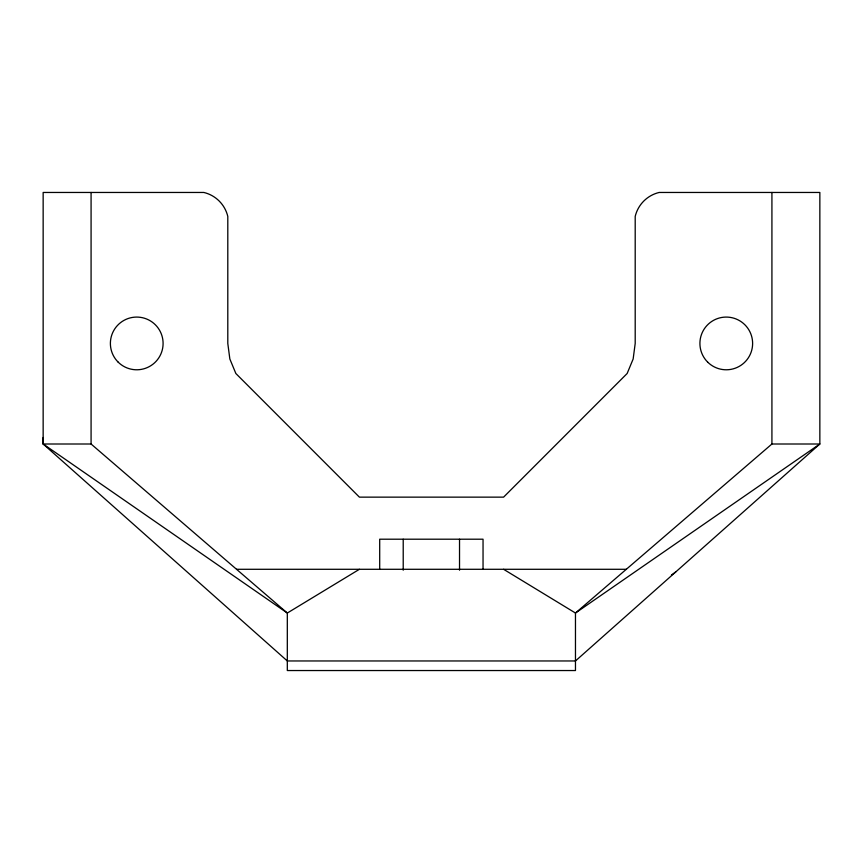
<?xml version="1.0" encoding="UTF-8"?>
<svg xmlns="http://www.w3.org/2000/svg" width="863" height="863" viewBox="0 0 863 863"><rect width="100%" height="100%" fill="white"/><g stroke="black" fill="none" stroke-linecap="round" stroke-linejoin="round"><path stroke-width="1.29" d="M503.593 569.289L575.47 613.032L819.85 444.003L771.921 444.003L575.47 613.032L575.47 670.54L287.314 670.54L287.314 613.032L43.15 444.003L43.15 192.46L203.841 192.46A32.352 32.352 0 0 1 227.8 216.419L227.8 343.431L229.849 358.997L235.858 373.506L359.407 497.142L503.593 497.142L627.142 373.506L633.151 358.997L635.2 343.431L635.2 216.419A32.352 32.352 0 0 1 659.159 192.46L819.85 192.46L819.85 444.003L575.47 660.961L287.314 660.961L43.15 444.003L43.15 437.487M671.446 575.017L675.794 571.889M359.407 569.289L287.314 613.032L91.079 444.003L43.15 444.003M236.527 569.289L626.311 569.289M771.921 192.46L771.921 444.003M483.043 569.289L483.043 539.202L379.698 539.202L379.698 569.289M459.526 539.202L459.526 570.195M403.215 539.202L403.215 570.195M91.079 192.46L91.079 444.003M707.628 362.072A26.365 26.365 0 0 0 751.727 350.249A26.365 26.365 0 0 0 719.44 317.972A26.365 26.365 0 0 0 707.628 362.072M118.102 362.072A26.365 26.365 0 0 0 162.201 350.249A26.365 26.365 0 0 0 129.914 317.972A26.365 26.365 0 0 0 118.102 362.072"/></g></svg>
